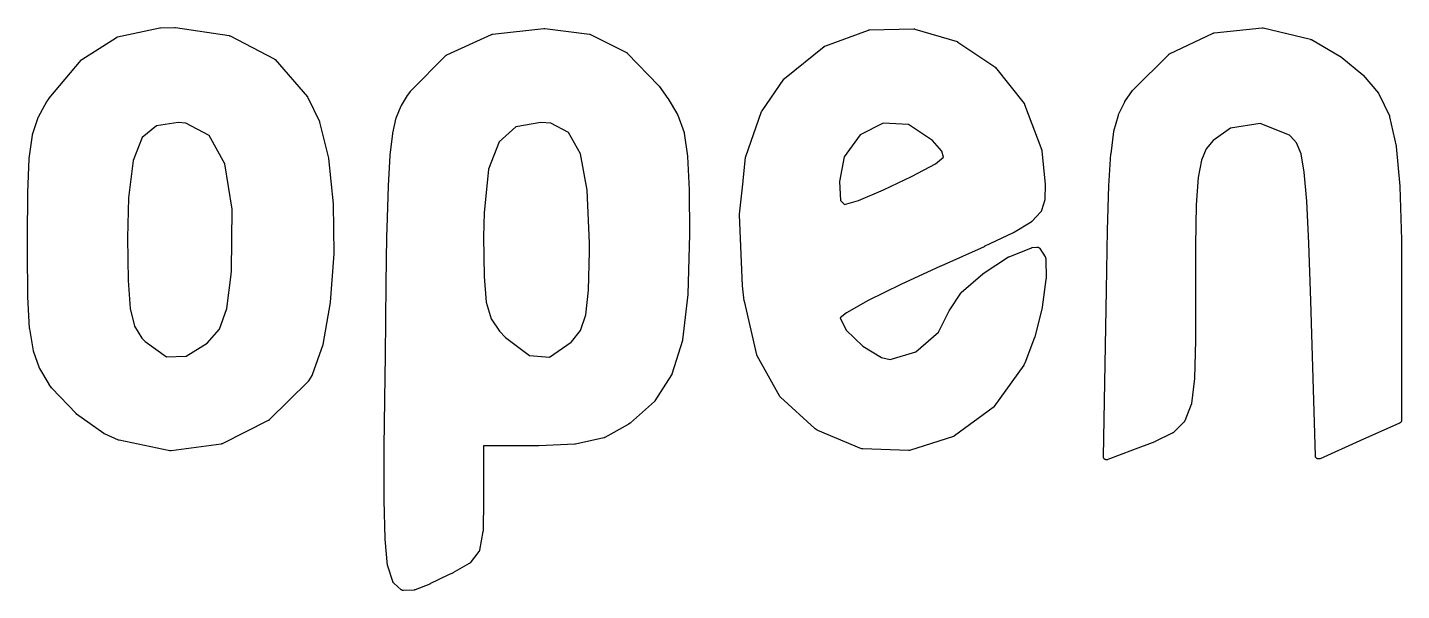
# Model space of a CAD drawing. Extents: x 0.47 to 2.43, y -7.79 to -4.92.
# Drawn here: x 2.1547 to 2.2385, y -5.6526 to -5.6183 of the extents above; entities that cross this region are included whole.
import ezdxf

# ---------------------------------------------------------------- set-up
doc = ezdxf.new("R2010")
doc.units = 0
doc.header["$MEASUREMENT"] = 0
doc.layers.add('BLACK', color=7, linetype='CONTINUOUS')

msp = doc.modelspace()

# ---------------------------------------------------------------- linework, layer by layer
at = {"layer": 'BLACK', "linetype": 'CONTINUOUS'}
for p, q in [((2.1602, -5.61886), (2.16278, -5.61832)), ((2.16278, -5.61832), (2.16278, -5.61832)), ((2.16278, -5.61832), (2.1628, -5.61832)), ((2.1628, -5.61832), (2.16281, -5.61832)), ((2.16281, -5.61832), (2.16369, -5.61829)), ((2.16369, -5.61829), (2.16369, -5.61829)), ((2.16369, -5.61829), (2.16371, -5.6183)), ((2.16371, -5.6183), (2.16372, -5.6183)), ((2.16372, -5.6183), (2.167, -5.61878)), ((2.18306, -5.6187), (2.1862, -5.61835)), ((2.1862, -5.61835), (2.1862, -5.61835)), ((2.1862, -5.61835), (2.18621, -5.61835)), ((2.18621, -5.61835), (2.18621, -5.61835)), ((2.18621, -5.61835), (2.18623, -5.61835)), ((2.18623, -5.61835), (2.18624, -5.61835)), ((2.18624, -5.61835), (2.18625, -5.61835)), ((2.18625, -5.61835), (2.18625, -5.61835)), ((2.18625, -5.61835), (2.18899, -5.6187)), ((2.20334, -5.61942), (2.206, -5.61845)), ((2.206, -5.61845), (2.206, -5.61845)), ((2.206, -5.61845), (2.20601, -5.61845)), ((2.20601, -5.61845), (2.20602, -5.61844)), ((2.20602, -5.61844), (2.20603, -5.61844)), ((2.20603, -5.61844), (2.20604, -5.61844)), ((2.20604, -5.61844), (2.20605, -5.61844)), ((2.20605, -5.61844), (2.20606, -5.61844)), ((2.20606, -5.61844), (2.20877, -5.61838)), ((2.20877, -5.61838), (2.20877, -5.61838)), ((2.20877, -5.61838), (2.20878, -5.61838)), ((2.20878, -5.61838), (2.20879, -5.61838)), ((2.20879, -5.61838), (2.2088, -5.61838)), ((2.2088, -5.61838), (2.20881, -5.61838)), ((2.20881, -5.61838), (2.20882, -5.61838)), ((2.20882, -5.61838), (2.20883, -5.61839)), ((2.20883, -5.61839), (2.21141, -5.61915)), ((2.2271, -5.61862), (2.23001, -5.61832)), ((2.23001, -5.61832), (2.23001, -5.61832)), ((2.23001, -5.61832), (2.23002, -5.61832)), ((2.23002, -5.61832), (2.23004, -5.61831)), ((2.23004, -5.61831), (2.23004, -5.61832)), ((2.23004, -5.61832), (2.23005, -5.61832)), ((2.23005, -5.61832), (2.23006, -5.61832)), ((2.23006, -5.61832), (2.23007, -5.61832)), ((2.23007, -5.61832), (2.23296, -5.61901)), ((2.15802, -5.62024), (2.16013, -5.61889)), ((2.16013, -5.61889), (2.16014, -5.61889)), ((2.16014, -5.61889), (2.16015, -5.61888)), ((2.16015, -5.61888), (2.16016, -5.61887)), ((2.16016, -5.61887), (2.16017, -5.61887)), ((2.16017, -5.61887), (2.16019, -5.61886)), ((2.16017, -5.61887), (2.16017, -5.61887)), ((2.16019, -5.61886), (2.1602, -5.61886)), ((2.167, -5.61878), (2.167, -5.61878)), ((2.167, -5.61878), (2.16702, -5.61878)), ((2.16702, -5.61878), (2.16703, -5.61879)), ((2.16703, -5.61879), (2.16704, -5.61879)), ((2.16704, -5.61879), (2.16704, -5.61879)), ((2.16704, -5.61879), (2.16705, -5.6188)), ((2.16705, -5.6188), (2.16706, -5.6188)), ((2.16706, -5.6188), (2.16974, -5.62021)), ((2.18029, -5.61995), (2.183, -5.61871)), ((2.183, -5.61871), (2.18301, -5.61871)), ((2.18301, -5.61871), (2.18302, -5.61871)), ((2.18302, -5.61871), (2.18303, -5.61871)), ((2.18303, -5.61871), (2.18303, -5.6187)), ((2.18303, -5.6187), (2.18304, -5.6187)), ((2.18304, -5.6187), (2.18305, -5.6187)), ((2.18305, -5.6187), (2.18306, -5.6187)), ((2.18899, -5.6187), (2.18899, -5.6187)), ((2.18899, -5.6187), (2.18901, -5.6187)), ((2.18901, -5.6187), (2.18902, -5.6187)), ((2.18902, -5.6187), (2.18902, -5.61871)), ((2.18902, -5.61871), (2.18903, -5.61871)), ((2.18903, -5.61871), (2.18904, -5.61871)), ((2.18904, -5.61871), (2.18905, -5.61872)), ((2.18905, -5.61872), (2.19124, -5.61981)), ((2.21141, -5.61915), (2.21141, -5.61915)), ((2.21141, -5.61915), (2.21142, -5.61916)), ((2.21142, -5.61916), (2.21143, -5.61916)), ((2.21143, -5.61916), (2.21144, -5.61916)), ((2.21144, -5.61916), (2.21144, -5.61917)), ((2.21144, -5.61917), (2.21145, -5.61917)), ((2.21145, -5.61917), (2.21146, -5.61918)), ((2.21146, -5.61918), (2.21371, -5.62069)), ((2.22437, -5.61989), (2.22704, -5.61863)), ((2.22704, -5.61863), (2.22704, -5.61863)), ((2.22704, -5.61863), (2.22706, -5.61863)), ((2.22706, -5.61863), (2.22707, -5.61862)), ((2.22707, -5.61862), (2.22707, -5.61862)), ((2.22707, -5.61862), (2.22708, -5.61862)), ((2.22708, -5.61862), (2.22709, -5.61862)), ((2.22709, -5.61862), (2.2271, -5.61862)), ((2.23296, -5.61901), (2.23297, -5.61901)), ((2.23297, -5.61901), (2.23297, -5.61902)), ((2.23297, -5.61902), (2.23298, -5.61902)), ((2.23298, -5.61902), (2.23299, -5.61902)), ((2.23299, -5.61902), (2.233, -5.61903)), ((2.233, -5.61903), (2.23301, -5.61903)), ((2.23301, -5.61903), (2.23302, -5.61903)), ((2.23302, -5.61903), (2.23485, -5.62009)), ((2.17808, -5.62216), (2.18023, -5.61999)), ((2.18023, -5.61999), (2.18024, -5.61998)), ((2.18023, -5.61999), (2.18023, -5.61999)), ((2.18024, -5.61998), (2.18026, -5.61997)), ((2.18026, -5.61996), (2.18028, -5.61995)), ((2.18026, -5.61997), (2.18026, -5.61996)), ((2.18026, -5.61996), (2.18026, -5.61996)), ((2.18028, -5.61995), (2.18029, -5.61995)), ((2.19124, -5.61981), (2.19124, -5.61981)), ((2.19124, -5.61981), (2.19125, -5.61982)), ((2.19125, -5.61982), (2.19126, -5.61982)), ((2.19126, -5.61982), (2.19127, -5.61983)), ((2.19127, -5.61983), (2.19127, -5.61983)), ((2.19127, -5.61983), (2.19128, -5.61984)), ((2.19128, -5.61984), (2.19129, -5.61985)), ((2.19129, -5.61985), (2.19322, -5.62185)), ((2.20088, -5.62139), (2.20329, -5.61945)), ((2.20329, -5.61945), (2.2033, -5.61944)), ((2.20329, -5.61945), (2.20329, -5.61945)), ((2.2033, -5.61944), (2.20331, -5.61943)), ((2.20331, -5.61943), (2.20332, -5.61943)), ((2.20332, -5.61943), (2.20333, -5.61942)), ((2.20332, -5.61943), (2.20332, -5.61943)), ((2.20333, -5.61942), (2.20334, -5.61942)), ((2.22213, -5.6221), (2.22432, -5.61993)), ((2.22432, -5.61993), (2.22432, -5.61992)), ((2.22432, -5.61992), (2.22433, -5.61992)), ((2.22433, -5.61992), (2.22434, -5.61991)), ((2.22434, -5.61991), (2.22434, -5.6199)), ((2.22434, -5.6199), (2.22435, -5.6199)), ((2.22435, -5.6199), (2.22436, -5.61989)), ((2.22436, -5.61989), (2.22437, -5.61989)), ((2.23485, -5.62009), (2.23485, -5.6201)), ((2.23485, -5.6201), (2.23486, -5.6201)), ((2.23486, -5.6201), (2.23488, -5.62011)), ((2.23488, -5.62011), (2.23615, -5.62117)), ((2.15603, -5.6226), (2.15797, -5.62028)), ((2.15797, -5.62028), (2.15798, -5.62027)), ((2.15797, -5.62028), (2.15797, -5.62028)), ((2.15798, -5.62027), (2.15799, -5.62026)), ((2.15799, -5.62026), (2.158, -5.62025)), ((2.15799, -5.62026), (2.15799, -5.62026)), ((2.158, -5.62025), (2.15801, -5.62024)), ((2.15801, -5.62024), (2.15802, -5.62024)), ((2.16974, -5.62021), (2.16975, -5.62021)), ((2.16975, -5.62021), (2.16976, -5.62022)), ((2.16976, -5.62022), (2.16977, -5.62023)), ((2.16977, -5.62023), (2.16977, -5.62023)), ((2.16977, -5.62023), (2.16978, -5.62023)), ((2.16978, -5.62023), (2.16979, -5.62024)), ((2.16979, -5.62024), (2.1698, -5.62025)), ((2.1698, -5.62025), (2.17178, -5.62252)), ((2.21371, -5.62069), (2.21372, -5.62069)), ((2.21372, -5.62069), (2.21372, -5.6207)), ((2.21372, -5.6207), (2.21373, -5.62071)), ((2.21373, -5.62071), (2.21374, -5.62071)), ((2.21374, -5.62071), (2.21374, -5.62072)), ((2.21374, -5.62072), (2.21375, -5.62073)), ((2.21375, -5.62073), (2.21376, -5.62073)), ((2.21376, -5.62073), (2.2155, -5.62292)), ((2.19951, -5.62336), (2.20084, -5.62144)), ((2.20084, -5.62144), (2.20084, -5.62143)), ((2.20084, -5.62143), (2.20085, -5.62143)), ((2.20085, -5.62142), (2.20086, -5.62141)), ((2.20085, -5.62143), (2.20085, -5.62142)), ((2.20086, -5.62141), (2.20087, -5.6214)), ((2.20087, -5.6214), (2.20088, -5.62139)), ((2.20087, -5.6214), (2.20087, -5.6214)), ((2.23615, -5.62117), (2.23615, -5.62117)), ((2.23615, -5.62117), (2.23617, -5.62118)), ((2.23617, -5.62118), (2.23618, -5.62119)), ((2.23618, -5.62119), (2.23711, -5.62229)), ((2.1559, -5.62279), (2.15602, -5.62262)), ((2.15602, -5.62261), (2.15603, -5.6226)), ((2.15602, -5.62262), (2.15602, -5.62261)), ((2.15602, -5.62262), (2.15602, -5.62262)), ((2.17178, -5.62252), (2.17178, -5.62252)), ((2.17178, -5.62252), (2.17178, -5.62253)), ((2.17178, -5.62253), (2.17179, -5.62253)), ((2.17179, -5.62253), (2.17179, -5.62254)), ((2.17179, -5.62254), (2.1718, -5.62255)), ((2.1718, -5.62255), (2.1718, -5.62256)), ((2.1718, -5.62256), (2.17181, -5.62256)), ((2.17181, -5.62256), (2.17251, -5.62402)), ((2.17752, -5.62304), (2.17789, -5.62243)), ((2.17789, -5.62243), (2.1779, -5.62242)), ((2.1779, -5.62242), (2.17806, -5.62219)), ((2.1779, -5.62242), (2.1779, -5.62242)), ((2.1779, -5.62242), (2.1779, -5.62242)), ((2.17806, -5.62218), (2.17807, -5.62217)), ((2.17806, -5.62219), (2.17806, -5.62218)), ((2.17807, -5.62217), (2.17808, -5.62216)), ((2.19322, -5.62185), (2.19322, -5.62185)), ((2.19322, -5.62185), (2.19323, -5.62186)), ((2.19323, -5.62186), (2.19324, -5.62187)), ((2.19324, -5.62187), (2.19377, -5.62262)), ((2.19377, -5.62262), (2.19377, -5.62262)), ((2.19377, -5.62262), (2.19377, -5.62262)), ((2.19377, -5.62262), (2.19378, -5.62263)), ((2.19378, -5.62263), (2.19435, -5.6236)), ((2.22165, -5.6228), (2.22211, -5.62213)), ((2.22211, -5.62212), (2.22212, -5.62211)), ((2.22211, -5.62213), (2.22211, -5.62212)), ((2.22212, -5.62211), (2.22213, -5.6221)), ((2.23711, -5.62229), (2.23711, -5.6223)), ((2.23711, -5.6223), (2.23711, -5.6223)), ((2.23711, -5.6223), (2.23712, -5.6223)), ((2.23712, -5.6223), (2.23712, -5.62232)), ((2.23712, -5.62232), (2.23713, -5.62233)), ((2.23713, -5.62233), (2.23713, -5.62233)), ((2.23713, -5.62233), (2.23714, -5.62234)), ((2.23714, -5.62234), (2.23778, -5.62368)), ((2.15537, -5.62373), (2.15589, -5.62281)), ((2.15589, -5.62281), (2.15589, -5.6228)), ((2.15589, -5.6228), (2.1559, -5.6228)), ((2.1559, -5.6228), (2.1559, -5.62279)), ((2.17721, -5.62376), (2.1775, -5.62306)), ((2.1775, -5.62306), (2.17751, -5.62305)), ((2.1775, -5.62306), (2.1775, -5.62306)), ((2.17751, -5.62305), (2.17752, -5.62304)), ((2.19852, -5.62616), (2.19948, -5.62341)), ((2.19948, -5.62341), (2.19949, -5.6234)), ((2.19948, -5.62341), (2.19948, -5.62341)), ((2.19949, -5.62338), (2.1995, -5.62337)), ((2.19949, -5.62339), (2.19949, -5.62338)), ((2.19949, -5.6234), (2.19949, -5.62339)), ((2.1995, -5.62337), (2.19951, -5.62336)), ((2.1995, -5.62337), (2.1995, -5.62337)), ((2.2155, -5.62292), (2.2155, -5.62292)), ((2.2155, -5.62292), (2.21551, -5.62293)), ((2.21551, -5.62293), (2.21551, -5.62294)), ((2.21551, -5.62294), (2.21552, -5.62295)), ((2.21552, -5.62295), (2.21552, -5.62296)), ((2.21552, -5.62296), (2.21552, -5.62297)), ((2.21552, -5.62297), (2.21553, -5.62298)), ((2.21553, -5.62298), (2.21657, -5.62576)), ((2.22126, -5.6236), (2.22164, -5.62283)), ((2.22164, -5.62283), (2.22165, -5.62281)), ((2.22164, -5.62283), (2.22164, -5.62283)), ((2.22165, -5.62281), (2.22165, -5.6228)), ((2.15501, -5.62482), (2.15535, -5.62377)), ((2.15535, -5.62377), (2.15536, -5.62375)), ((2.15535, -5.62377), (2.15535, -5.62377)), ((2.15535, -5.62377), (2.15535, -5.62377)), ((2.15535, -5.62377), (2.15535, -5.62377)), ((2.15535, -5.62377), (2.15535, -5.62377)), ((2.15536, -5.62375), (2.15537, -5.62373)), ((2.16258, -5.62429), (2.1617, -5.62499)), ((2.1639, -5.62408), (2.16258, -5.62429)), ((2.16437, -5.62412), (2.1639, -5.62408)), ((2.16578, -5.62488), (2.16437, -5.62412)), ((2.17251, -5.62402), (2.17251, -5.62402)), ((2.17251, -5.62402), (2.17252, -5.62404)), ((2.17252, -5.62404), (2.17252, -5.62406)), ((2.17252, -5.62406), (2.17252, -5.62406)), ((2.17252, -5.62406), (2.17252, -5.62406)), ((2.17252, -5.62406), (2.17252, -5.62406)), ((2.17252, -5.62406), (2.17307, -5.62625)), ((2.17699, -5.62473), (2.1772, -5.62379)), ((2.1772, -5.62379), (2.17721, -5.62378)), ((2.1772, -5.62379), (2.1772, -5.62379)), ((2.17721, -5.62378), (2.17721, -5.62376)), ((2.18601, -5.62408), (2.18449, -5.62435)), ((2.18662, -5.62413), (2.18601, -5.62408)), ((2.1877, -5.6247), (2.18662, -5.62413)), ((2.19435, -5.6236), (2.19436, -5.6236)), ((2.19436, -5.6236), (2.19436, -5.62362)), ((2.19436, -5.62362), (2.19437, -5.62364)), ((2.19437, -5.62364), (2.19475, -5.62469)), ((2.20689, -5.62413), (2.20549, -5.62483)), ((2.20844, -5.6242), (2.20689, -5.62413)), ((2.20991, -5.62517), (2.20844, -5.6242)), ((2.22098, -5.6246), (2.22125, -5.62363)), ((2.22125, -5.62363), (2.22126, -5.62361)), ((2.22125, -5.62363), (2.22125, -5.62363)), ((2.22126, -5.62361), (2.22126, -5.6236)), ((2.22989, -5.62414), (2.22809, -5.62442)), ((2.23169, -5.62486), (2.22989, -5.62414)), ((2.23778, -5.62368), (2.23778, -5.62369)), ((2.23778, -5.62369), (2.23778, -5.62369)), ((2.23778, -5.62369), (2.23778, -5.62369)), ((2.23778, -5.62369), (2.23779, -5.62371)), ((2.23779, -5.62371), (2.23779, -5.62372)), ((2.23779, -5.62372), (2.23779, -5.62373)), ((2.23779, -5.62373), (2.23779, -5.62373)), ((2.23779, -5.62373), (2.2382, -5.62552)), ((2.15481, -5.62628), (2.155, -5.62485)), ((2.155, -5.62485), (2.15501, -5.62483)), ((2.155, -5.62485), (2.155, -5.62485)), ((2.15501, -5.62483), (2.15501, -5.62482)), ((2.1617, -5.62499), (2.16114, -5.62639)), ((2.16673, -5.62661), (2.16578, -5.62488)), ((2.17683, -5.62608), (2.17699, -5.62475)), ((2.17699, -5.62474), (2.17699, -5.62473)), ((2.17699, -5.62475), (2.17699, -5.62474)), ((2.17699, -5.62475), (2.17699, -5.62475)), ((2.18449, -5.62435), (2.18347, -5.62525)), ((2.18843, -5.626), (2.1877, -5.6247)), ((2.19475, -5.62469), (2.19475, -5.62469)), ((2.19475, -5.62469), (2.19475, -5.62469)), ((2.19475, -5.62469), (2.19475, -5.62469)), ((2.19475, -5.62469), (2.19475, -5.62469)), ((2.19475, -5.62469), (2.19475, -5.62471)), ((2.19475, -5.62471), (2.19476, -5.62473)), ((2.19476, -5.62473), (2.19497, -5.62614)), ((2.20549, -5.62483), (2.20452, -5.62618)), ((2.2208, -5.62599), (2.22098, -5.62463)), ((2.22098, -5.62461), (2.22098, -5.6246)), ((2.22098, -5.62462), (2.22098, -5.62461)), ((2.22098, -5.62463), (2.22098, -5.62462)), ((2.22809, -5.62442), (2.22703, -5.62517)), ((2.23177, -5.62493), (2.23169, -5.62486)), ((2.23212, -5.62533), (2.23177, -5.62493)), ((2.18347, -5.62525), (2.18283, -5.62693)), ((2.21047, -5.62582), (2.20991, -5.62517)), ((2.21057, -5.62619), (2.21047, -5.62582)), ((2.21657, -5.62576), (2.21657, -5.62576)), ((2.21657, -5.62576), (2.21657, -5.62577)), ((2.21657, -5.62577), (2.21657, -5.62577)), ((2.21657, -5.62577), (2.21658, -5.62579)), ((2.21658, -5.62579), (2.21658, -5.6258)), ((2.21658, -5.6258), (2.21658, -5.62581)), ((2.21658, -5.62581), (2.21658, -5.62581)), ((2.21658, -5.62581), (2.21679, -5.62786)), ((2.2208, -5.626), (2.2208, -5.62599)), ((2.2208, -5.62599), (2.2208, -5.62599)), ((2.2266, -5.62568), (2.22631, -5.62637)), ((2.22703, -5.62517), (2.2266, -5.62568)), ((2.23239, -5.62599), (2.23212, -5.62533)), ((2.23259, -5.62711), (2.23239, -5.62599)), ((2.2382, -5.62552), (2.2382, -5.62552)), ((2.2382, -5.62552), (2.2382, -5.62553)), ((2.2382, -5.62553), (2.2382, -5.62554)), ((2.2382, -5.62554), (2.23842, -5.62797)), ((2.15472, -5.62835), (2.15481, -5.6263)), ((2.15481, -5.62629), (2.15481, -5.62628)), ((2.15481, -5.6263), (2.15481, -5.62629)), ((2.15481, -5.62629), (2.15481, -5.62629)), ((2.16114, -5.62639), (2.16086, -5.62868)), ((2.16719, -5.62937), (2.16673, -5.62661)), ((2.17307, -5.62625), (2.17307, -5.62625)), ((2.17307, -5.62625), (2.17307, -5.62626)), ((2.17307, -5.62626), (2.17307, -5.62627)), ((2.17307, -5.62627), (2.17335, -5.62904)), ((2.17672, -5.62795), (2.17683, -5.62609)), ((2.17683, -5.62609), (2.17683, -5.62608)), ((2.17683, -5.62608), (2.17683, -5.62608)), ((2.17683, -5.62609), (2.17683, -5.62609)), ((2.18885, -5.62821), (2.18843, -5.626)), ((2.19497, -5.62614), (2.19497, -5.62614)), ((2.19497, -5.62614), (2.19497, -5.62615)), ((2.19497, -5.62615), (2.19497, -5.62616)), ((2.19497, -5.62616), (2.19507, -5.62819)), ((2.19836, -5.62764), (2.19851, -5.6262)), ((2.19851, -5.62619), (2.19852, -5.62618)), ((2.19851, -5.6262), (2.19851, -5.62619)), ((2.19851, -5.6262), (2.19851, -5.6262)), ((2.19851, -5.6262), (2.19851, -5.6262)), ((2.19852, -5.62618), (2.19852, -5.62616)), ((2.19852, -5.62616), (2.19852, -5.62616)), ((2.19852, -5.62616), (2.19852, -5.62616)), ((2.20452, -5.62618), (2.20423, -5.62768)), ((2.20867, -5.62736), (2.21009, -5.62661)), ((2.21009, -5.62661), (2.21057, -5.62619)), ((2.22067, -5.62794), (2.22079, -5.626)), ((2.22079, -5.626), (2.2208, -5.626)), ((2.22631, -5.62637), (2.22611, -5.62744)), ((2.18283, -5.62693), (2.18255, -5.62958)), ((2.19814, -5.62967), (2.19836, -5.62765)), ((2.19836, -5.62765), (2.19836, -5.62764)), ((2.19836, -5.62764), (2.19836, -5.62764)), ((2.20692, -5.62819), (2.20862, -5.62738)), ((2.20862, -5.62738), (2.20867, -5.62736)), ((2.22611, -5.62744), (2.226, -5.62911)), ((2.23274, -5.62887), (2.23259, -5.62711)), ((2.1547, -5.63111), (2.15472, -5.62836)), ((2.15472, -5.62836), (2.15472, -5.62835)), ((2.15472, -5.62836), (2.15472, -5.62836)), ((2.15472, -5.62836), (2.15472, -5.62836)), ((2.17664, -5.63052), (2.17672, -5.62796)), ((2.17672, -5.62796), (2.17672, -5.62795)), ((2.17672, -5.62796), (2.17672, -5.62796)), ((2.17672, -5.62796), (2.17672, -5.62796)), ((2.18898, -5.63144), (2.18885, -5.62821)), ((2.19507, -5.62819), (2.19507, -5.62819)), ((2.19507, -5.62819), (2.19507, -5.62819)), ((2.19507, -5.62819), (2.19507, -5.62819)), ((2.19507, -5.62819), (2.19509, -5.63088)), ((2.20423, -5.62768), (2.2043, -5.62884)), ((2.2054, -5.62883), (2.20692, -5.62819)), ((2.21679, -5.62789), (2.21677, -5.62874)), ((2.21679, -5.62786), (2.21679, -5.62786)), ((2.21679, -5.62786), (2.21679, -5.62787)), ((2.21679, -5.62787), (2.21679, -5.62789)), ((2.22059, -5.63064), (2.22067, -5.62794)), ((2.22067, -5.62794), (2.22067, -5.62794)), ((2.22067, -5.62794), (2.22067, -5.62794)), ((2.22067, -5.62794), (2.22067, -5.62794)), ((2.23842, -5.62797), (2.23842, -5.62797)), ((2.23842, -5.62797), (2.23842, -5.62798)), ((2.23842, -5.62798), (2.23842, -5.62798)), ((2.23842, -5.62798), (2.23851, -5.63124)), ((2.16086, -5.62868), (2.1608, -5.63111)), ((2.17335, -5.62904), (2.17335, -5.62904)), ((2.17335, -5.62904), (2.17335, -5.62905)), ((2.17335, -5.62905), (2.17335, -5.62906)), ((2.17335, -5.62906), (2.17338, -5.63207)), ((2.2043, -5.62884), (2.20455, -5.62908)), ((2.20455, -5.62908), (2.2054, -5.62883)), ((2.21676, -5.62879), (2.21656, -5.62945)), ((2.21677, -5.62876), (2.21676, -5.62877)), ((2.21676, -5.62877), (2.21676, -5.62878)), ((2.21676, -5.62878), (2.21676, -5.62879)), ((2.21676, -5.62879), (2.21676, -5.62879)), ((2.21677, -5.62874), (2.21677, -5.62874)), ((2.21677, -5.62874), (2.21677, -5.62875)), ((2.21677, -5.62875), (2.21677, -5.62876)), ((2.226, -5.62911), (2.22595, -5.63157)), ((2.23286, -5.63143), (2.23274, -5.62887)), ((2.16715, -5.63312), (2.16719, -5.62937)), ((2.18255, -5.62958), (2.18252, -5.63105)), ((2.19814, -5.62968), (2.19814, -5.62967)), ((2.19814, -5.62969), (2.19814, -5.62968)), ((2.19814, -5.6297), (2.19814, -5.62969)), ((2.19832, -5.63403), (2.19814, -5.6297)), ((2.21592, -5.63015), (2.21485, -5.6308)), ((2.21593, -5.63014), (2.21592, -5.63015)), ((2.21594, -5.63013), (2.21593, -5.63014)), ((2.21593, -5.63014), (2.21593, -5.63014)), ((2.21595, -5.63012), (2.21594, -5.63013)), ((2.21596, -5.63012), (2.21595, -5.63012)), ((2.21651, -5.62953), (2.21596, -5.63011)), ((2.21596, -5.63011), (2.21596, -5.63011)), ((2.21596, -5.63011), (2.21596, -5.63012)), ((2.21652, -5.62952), (2.21651, -5.62953)), ((2.21653, -5.62951), (2.21652, -5.62952)), ((2.21652, -5.62952), (2.21652, -5.62952)), ((2.21654, -5.6295), (2.21653, -5.62951)), ((2.21655, -5.62947), (2.21654, -5.62949)), ((2.21654, -5.62949), (2.21654, -5.62949)), ((2.21654, -5.62949), (2.21654, -5.6295)), ((2.21656, -5.62946), (2.21655, -5.62947)), ((2.21656, -5.62945), (2.21656, -5.62945)), ((2.21656, -5.62945), (2.21656, -5.62946)), ((2.21656, -5.62946), (2.21656, -5.62946)), ((2.17663, -5.63104), (2.17664, -5.63052)), ((2.17664, -5.63052), (2.17664, -5.63052)), ((2.17664, -5.63052), (2.17664, -5.63052)), ((2.19509, -5.63088), (2.19499, -5.63456)), ((2.19509, -5.63088), (2.19509, -5.63088)), ((2.19509, -5.63088), (2.19509, -5.63088)), ((2.19509, -5.63088), (2.19509, -5.63088)), ((2.21483, -5.63081), (2.21306, -5.63165)), ((2.21484, -5.6308), (2.21483, -5.63081)), ((2.21485, -5.6308), (2.21484, -5.6308)), ((2.21485, -5.6308), (2.21485, -5.6308)), ((2.22052, -5.6343), (2.22059, -5.63065)), ((2.22059, -5.63065), (2.22059, -5.63064)), ((2.22059, -5.63064), (2.22059, -5.63064)), ((2.1547, -5.63111), (2.1547, -5.63111)), ((2.1547, -5.6313), (2.1547, -5.63111)), ((2.1547, -5.63131), (2.1547, -5.6313)), ((2.1547, -5.63193), (2.1547, -5.63131)), ((2.1608, -5.63111), (2.16084, -5.63371)), ((2.17658, -5.63391), (2.17663, -5.63104)), ((2.17663, -5.63104), (2.17663, -5.63104)), ((2.17663, -5.63104), (2.17663, -5.63104)), ((2.18252, -5.63105), (2.18255, -5.63347)), ((2.18898, -5.63195), (2.18898, -5.63144)), ((2.21306, -5.63166), (2.21042, -5.63283)), ((2.21306, -5.63165), (2.21306, -5.63166)), ((2.21306, -5.63166), (2.21306, -5.63166)), ((2.21306, -5.63166), (2.21306, -5.63166)), ((2.21458, -5.63227), (2.21594, -5.63173)), ((2.21594, -5.63173), (2.21594, -5.63172)), ((2.21594, -5.63172), (2.21595, -5.63172)), ((2.21595, -5.63172), (2.21596, -5.63172)), ((2.21596, -5.63172), (2.21597, -5.63172)), ((2.21597, -5.63172), (2.21598, -5.63171)), ((2.21598, -5.63171), (2.21599, -5.63171)), ((2.21599, -5.63171), (2.21628, -5.63168)), ((2.21599, -5.63171), (2.21599, -5.63171)), ((2.21628, -5.63168), (2.21628, -5.63168)), ((2.21628, -5.63168), (2.21629, -5.63168)), ((2.21629, -5.63168), (2.2163, -5.63168)), ((2.2163, -5.63168), (2.21631, -5.63168)), ((2.21631, -5.63168), (2.21632, -5.63168)), ((2.21632, -5.63168), (2.21633, -5.63168)), ((2.21633, -5.63168), (2.21634, -5.63169)), ((2.21634, -5.63169), (2.21635, -5.63169)), ((2.21635, -5.63169), (2.21636, -5.63169)), ((2.21636, -5.63169), (2.21637, -5.63169)), ((2.21637, -5.63169), (2.21638, -5.6317)), ((2.21638, -5.6317), (2.21638, -5.6317)), ((2.21638, -5.6317), (2.21639, -5.63171)), ((2.21639, -5.63171), (2.2164, -5.63171)), ((2.2164, -5.63171), (2.21641, -5.63172)), ((2.21641, -5.63172), (2.21642, -5.63172)), ((2.21642, -5.63172), (2.21642, -5.63173)), ((2.21642, -5.63173), (2.21643, -5.63173)), ((2.21643, -5.63173), (2.21644, -5.63174)), ((2.21644, -5.63174), (2.21645, -5.63175)), ((2.21645, -5.63175), (2.21645, -5.63175)), ((2.21645, -5.63175), (2.21646, -5.63176)), ((2.21646, -5.63176), (2.21646, -5.63177)), ((2.21646, -5.63177), (2.21678, -5.63226)), ((2.22595, -5.63157), (2.22595, -5.63414)), ((2.23298, -5.63495), (2.23286, -5.63143)), ((2.23851, -5.63124), (2.23851, -5.63125)), ((2.23851, -5.63125), (2.23851, -5.63125)), ((2.23851, -5.63125), (2.23851, -5.63125)), ((2.23851, -5.63125), (2.23852, -5.63359)), ((2.15473, -5.63469), (2.1547, -5.63193)), ((2.1547, -5.63193), (2.1547, -5.63193)), ((2.17338, -5.63209), (2.17317, -5.63504)), ((2.17338, -5.63207), (2.17338, -5.63208)), ((2.17338, -5.63208), (2.17338, -5.63208)), ((2.17338, -5.63208), (2.17338, -5.63209)), ((2.18893, -5.6343), (2.18898, -5.63195)), ((2.213, -5.63328), (2.21454, -5.63228)), ((2.21454, -5.63228), (2.21454, -5.63228)), ((2.21454, -5.63228), (2.21454, -5.63228)), ((2.21454, -5.63228), (2.21455, -5.63228)), ((2.21455, -5.63228), (2.21456, -5.63228)), ((2.21456, -5.63228), (2.21458, -5.63227)), ((2.21678, -5.63226), (2.21679, -5.63226)), ((2.21679, -5.63226), (2.21679, -5.63228)), ((2.21679, -5.63228), (2.2168, -5.63229)), ((2.2168, -5.63229), (2.2168, -5.63229)), ((2.2168, -5.63229), (2.2168, -5.6323)), ((2.2168, -5.6323), (2.21681, -5.63231)), ((2.21681, -5.63231), (2.21681, -5.63233)), ((2.21681, -5.63233), (2.21681, -5.63233)), ((2.21681, -5.63233), (2.21681, -5.63233)), ((2.21681, -5.63233), (2.21681, -5.63235)), ((2.21681, -5.63235), (2.21682, -5.63237)), ((2.21682, -5.63237), (2.21684, -5.63362)), ((2.16687, -5.63541), (2.16713, -5.63335)), ((2.16713, -5.63335), (2.16715, -5.63312)), ((2.18255, -5.63347), (2.18268, -5.63504)), ((2.2104, -5.63284), (2.20797, -5.63395)), ((2.21041, -5.63283), (2.2104, -5.63284)), ((2.21042, -5.63283), (2.21041, -5.63283)), ((2.21041, -5.63283), (2.21041, -5.63283)), ((2.21166, -5.63445), (2.21298, -5.6333)), ((2.21298, -5.6333), (2.21299, -5.63329)), ((2.21298, -5.6333), (2.21298, -5.6333)), ((2.21299, -5.63329), (2.213, -5.63328)), ((2.16084, -5.63371), (2.16097, -5.63542)), ((2.17653, -5.6383), (2.17658, -5.63392)), ((2.17658, -5.63392), (2.17658, -5.63391)), ((2.17658, -5.63391), (2.17658, -5.63391)), ((2.18876, -5.63581), (2.18893, -5.6343)), ((2.19832, -5.63404), (2.19832, -5.63403)), ((2.19832, -5.63403), (2.19832, -5.63403)), ((2.19842, -5.63496), (2.19832, -5.63404)), ((2.19832, -5.63404), (2.19832, -5.63404)), ((2.20797, -5.63395), (2.20599, -5.63494)), ((2.21683, -5.63365), (2.2166, -5.63534)), ((2.21684, -5.63362), (2.21683, -5.63363)), ((2.21683, -5.63363), (2.21683, -5.63365)), ((2.21684, -5.63362), (2.21684, -5.63362)), ((2.22034, -5.64445), (2.22052, -5.6343)), ((2.22052, -5.6343), (2.22052, -5.6343)), ((2.22052, -5.6343), (2.22052, -5.6343)), ((2.22595, -5.63414), (2.22595, -5.63414)), ((2.22595, -5.63414), (2.22595, -5.63737)), ((2.23852, -5.63359), (2.23852, -5.64222)), ((2.15473, -5.6347), (2.15473, -5.63469)), ((2.15473, -5.63469), (2.15473, -5.63469)), ((2.15483, -5.63663), (2.15473, -5.6347)), ((2.15473, -5.6347), (2.15473, -5.6347)), ((2.17316, -5.63506), (2.17272, -5.63761)), ((2.17317, -5.63504), (2.17316, -5.63505)), ((2.17316, -5.63505), (2.17316, -5.63506)), ((2.17317, -5.63504), (2.17317, -5.63504)), ((2.18268, -5.63504), (2.18298, -5.63604)), ((2.19499, -5.63457), (2.19466, -5.63733)), ((2.19499, -5.63456), (2.19499, -5.63456)), ((2.19499, -5.63456), (2.19499, -5.63457)), ((2.19499, -5.63457), (2.19499, -5.63457)), ((2.19843, -5.63497), (2.19842, -5.63496)), ((2.19843, -5.63498), (2.19843, -5.63497)), ((2.19919, -5.63825), (2.19843, -5.63498)), ((2.19843, -5.63498), (2.19843, -5.63498)), ((2.20599, -5.63494), (2.20466, -5.63568)), ((2.21096, -5.6355), (2.21163, -5.63449)), ((2.21163, -5.63449), (2.21163, -5.63448)), ((2.21163, -5.63448), (2.21164, -5.63448)), ((2.21163, -5.63449), (2.21163, -5.63449)), ((2.21164, -5.63448), (2.21165, -5.63447)), ((2.21165, -5.63447), (2.21166, -5.63446)), ((2.21166, -5.63446), (2.21166, -5.63445)), ((2.21166, -5.63446), (2.21166, -5.63446)), ((2.23327, -5.6444), (2.23298, -5.63495)), ((2.23298, -5.63495), (2.23298, -5.63495)), ((2.23298, -5.63495), (2.23298, -5.63495)), ((2.16097, -5.63542), (2.16123, -5.63649)), ((2.16642, -5.63667), (2.16687, -5.63541)), ((2.18298, -5.63604), (2.1835, -5.63681)), ((2.18843, -5.63676), (2.18876, -5.63581)), ((2.20466, -5.63568), (2.20428, -5.63599)), ((2.20428, -5.63599), (2.20464, -5.63674)), ((2.21027, -5.63686), (2.21095, -5.63552)), ((2.21095, -5.63551), (2.21096, -5.6355)), ((2.21095, -5.63552), (2.21095, -5.63551)), ((2.21095, -5.63552), (2.21095, -5.63552)), ((2.21659, -5.63536), (2.21615, -5.63716)), ((2.2166, -5.63535), (2.21659, -5.63536)), ((2.2166, -5.63534), (2.2166, -5.63534)), ((2.2166, -5.63534), (2.2166, -5.63535)), ((2.15484, -5.63663), (2.15483, -5.63663)), ((2.15484, -5.63664), (2.15484, -5.63663)), ((2.15484, -5.63665), (2.15484, -5.63664)), ((2.15506, -5.63799), (2.15484, -5.63665)), ((2.16123, -5.63649), (2.16167, -5.63722)), ((2.16566, -5.63753), (2.16642, -5.63667)), ((2.1835, -5.63681), (2.18386, -5.63719)), ((2.18789, -5.63746), (2.18843, -5.63676)), ((2.20464, -5.63674), (2.20565, -5.63771)), ((2.2089, -5.63806), (2.21027, -5.63686)), ((2.16167, -5.63722), (2.16188, -5.63744)), ((2.16188, -5.63744), (2.16318, -5.63837)), ((2.16439, -5.63833), (2.16566, -5.63753)), ((2.17272, -5.63764), (2.17206, -5.63947)), ((2.17272, -5.63761), (2.17272, -5.63761)), ((2.17272, -5.63761), (2.17272, -5.63762)), ((2.17272, -5.63762), (2.17272, -5.63764)), ((2.18386, -5.63719), (2.18532, -5.63829)), ((2.18655, -5.63838), (2.18787, -5.63748)), ((2.18787, -5.63748), (2.18789, -5.63746)), ((2.19465, -5.63737), (2.19401, -5.63943)), ((2.19466, -5.63735), (2.19465, -5.63737)), ((2.19466, -5.63733), (2.19466, -5.63734)), ((2.19466, -5.63734), (2.19466, -5.63735)), ((2.20565, -5.63771), (2.2068, -5.63841)), ((2.21614, -5.63718), (2.21554, -5.63876)), ((2.21615, -5.63717), (2.21614, -5.63718)), ((2.21615, -5.63716), (2.21615, -5.63716)), ((2.21615, -5.63716), (2.21615, -5.63717)), ((2.22595, -5.63738), (2.22589, -5.63966)), ((2.22595, -5.63737), (2.22595, -5.63738)), ((2.22595, -5.63738), (2.22595, -5.63738)), ((2.22595, -5.63738), (2.22595, -5.63738)), ((2.15506, -5.63801), (2.15506, -5.63799)), ((2.15507, -5.63802), (2.15506, -5.63801)), ((2.15507, -5.63803), (2.15507, -5.63802)), ((2.15544, -5.63905), (2.15507, -5.63803)), ((2.16318, -5.63837), (2.16439, -5.63833)), ((2.17651, -5.63958), (2.17653, -5.6383)), ((2.17653, -5.6383), (2.17653, -5.6383)), ((2.18532, -5.63829), (2.18655, -5.63838)), ((2.1992, -5.63826), (2.19919, -5.63825)), ((2.19919, -5.63825), (2.19919, -5.63825)), ((2.1992, -5.63827), (2.1992, -5.63826)), ((2.1992, -5.63828), (2.1992, -5.63827)), ((2.19921, -5.63829), (2.1992, -5.63828)), ((2.19921, -5.6383), (2.19921, -5.63829)), ((2.20059, -5.64078), (2.19921, -5.6383)), ((2.19921, -5.6383), (2.19921, -5.6383)), ((2.2068, -5.63841), (2.20733, -5.63853)), ((2.20733, -5.63853), (2.2089, -5.63806)), ((2.15545, -5.63906), (2.15544, -5.63905)), ((2.15545, -5.63908), (2.15545, -5.63906)), ((2.15546, -5.63908), (2.15545, -5.63908)), ((2.15602, -5.64004), (2.15546, -5.63908)), ((2.21548, -5.63887), (2.21366, -5.64142)), ((2.21549, -5.63886), (2.21548, -5.63887)), ((2.2155, -5.63884), (2.21549, -5.63886)), ((2.21553, -5.63878), (2.2155, -5.63884)), ((2.2155, -5.63884), (2.2155, -5.63884)), ((2.21554, -5.63876), (2.21553, -5.63877)), ((2.21553, -5.63877), (2.21553, -5.63878)), ((2.21554, -5.63876), (2.21554, -5.63876)), ((2.15603, -5.64005), (2.15602, -5.64004)), ((2.15602, -5.64004), (2.15602, -5.64004)), ((2.15617, -5.64025), (2.15603, -5.64005)), ((2.15603, -5.64005), (2.15603, -5.64005)), ((2.17182, -5.63986), (2.16944, -5.64221)), ((2.17183, -5.63984), (2.17182, -5.63986)), ((2.17182, -5.63986), (2.17182, -5.63986)), ((2.17182, -5.63986), (2.17182, -5.63986)), ((2.17184, -5.63983), (2.17183, -5.63984)), ((2.17204, -5.63951), (2.17184, -5.63983)), ((2.17184, -5.63983), (2.17184, -5.63983)), ((2.17184, -5.63983), (2.17184, -5.63983)), ((2.17184, -5.63983), (2.17184, -5.63983)), ((2.17205, -5.63951), (2.17204, -5.63951)), ((2.17206, -5.63948), (2.17205, -5.63949)), ((2.17205, -5.63949), (2.17205, -5.63951)), ((2.17205, -5.63951), (2.17205, -5.63951)), ((2.17206, -5.63947), (2.17206, -5.63947)), ((2.17206, -5.63947), (2.17206, -5.63947)), ((2.17206, -5.63947), (2.17206, -5.63948)), ((2.17646, -5.64383), (2.17651, -5.63958)), ((2.17651, -5.63958), (2.17651, -5.63958)), ((2.19399, -5.63947), (2.19298, -5.64105)), ((2.194, -5.63946), (2.19399, -5.63947)), ((2.19399, -5.63947), (2.19399, -5.63947)), ((2.19401, -5.63944), (2.194, -5.63945)), ((2.194, -5.63945), (2.194, -5.63946)), ((2.19401, -5.63943), (2.19401, -5.63943)), ((2.19401, -5.63943), (2.19401, -5.63943)), ((2.19401, -5.63943), (2.19401, -5.63944)), ((2.22589, -5.63968), (2.2257, -5.64122)), ((2.22589, -5.63966), (2.22589, -5.63967)), ((2.22589, -5.63967), (2.22589, -5.63967)), ((2.22589, -5.63967), (2.22589, -5.63968)), ((2.15618, -5.64026), (2.15617, -5.64025)), ((2.15618, -5.64027), (2.15618, -5.64026)), ((2.15619, -5.64027), (2.15618, -5.64027)), ((2.15766, -5.64183), (2.15619, -5.64027)), ((2.19295, -5.64108), (2.19294, -5.64109)), ((2.19296, -5.64107), (2.19295, -5.64108)), ((2.19295, -5.64108), (2.19295, -5.64108)), ((2.19297, -5.64106), (2.19296, -5.64107)), ((2.19298, -5.64105), (2.19297, -5.64105)), ((2.19297, -5.64105), (2.19297, -5.64106)), ((2.19298, -5.64105), (2.19298, -5.64105)), ((2.2006, -5.64079), (2.20059, -5.64078)), ((2.20061, -5.6408), (2.2006, -5.64079)), ((2.20061, -5.64081), (2.20061, -5.6408)), ((2.20062, -5.64082), (2.20061, -5.64081)), ((2.20061, -5.64081), (2.20061, -5.64081)), ((2.20063, -5.64083), (2.20062, -5.64082)), ((2.20273, -5.64274), (2.20063, -5.64083)), ((2.20063, -5.64083), (2.20063, -5.64083)), ((2.15767, -5.64184), (2.15766, -5.64183)), ((2.15768, -5.64186), (2.15767, -5.64184)), ((2.15769, -5.64186), (2.15768, -5.64186)), ((2.15936, -5.64304), (2.15769, -5.64186)), ((2.19294, -5.64109), (2.19149, -5.64239)), ((2.21361, -5.64146), (2.21125, -5.64319)), ((2.21362, -5.64145), (2.21361, -5.64146)), ((2.21363, -5.64145), (2.21362, -5.64145)), ((2.21364, -5.64143), (2.21363, -5.64144)), ((2.21363, -5.64144), (2.21363, -5.64145)), ((2.21365, -5.64143), (2.21364, -5.64143)), ((2.21366, -5.64142), (2.21365, -5.64142)), ((2.21365, -5.64142), (2.21365, -5.64143)), ((2.22569, -5.64127), (2.2253, -5.64227)), ((2.2257, -5.64125), (2.22569, -5.64126)), ((2.22569, -5.64126), (2.22569, -5.64127)), ((2.22569, -5.64127), (2.22569, -5.64127)), ((2.2257, -5.64122), (2.2257, -5.64123)), ((2.2257, -5.64123), (2.2257, -5.64123)), ((2.2257, -5.64123), (2.2257, -5.64123)), ((2.2257, -5.64123), (2.2257, -5.64125)), ((2.16939, -5.64225), (2.16658, -5.64366)), ((2.1694, -5.64225), (2.16939, -5.64225)), ((2.16941, -5.64224), (2.1694, -5.64225)), ((2.16942, -5.64224), (2.16941, -5.64224)), ((2.16943, -5.64223), (2.16942, -5.64224)), ((2.16944, -5.64222), (2.16943, -5.64222)), ((2.16943, -5.64222), (2.16943, -5.64223)), ((2.16944, -5.64221), (2.16944, -5.64222)), ((2.19135, -5.64249), (2.18991, -5.64328)), ((2.19136, -5.64248), (2.19135, -5.64248)), ((2.19135, -5.64248), (2.19135, -5.64249)), ((2.19137, -5.64248), (2.19136, -5.64248)), ((2.19147, -5.6424), (2.19137, -5.64248)), ((2.19148, -5.6424), (2.19147, -5.6424)), ((2.19149, -5.64239), (2.19148, -5.6424)), ((2.19149, -5.64239), (2.19149, -5.64239)), ((2.20274, -5.64274), (2.20273, -5.64274)), ((2.20275, -5.64275), (2.20274, -5.64274)), ((2.20276, -5.64276), (2.20275, -5.64275)), ((2.20288, -5.64283), (2.20276, -5.64276)), ((2.22525, -5.64234), (2.22458, -5.64299)), ((2.22526, -5.64234), (2.22525, -5.64234)), ((2.22527, -5.64232), (2.22526, -5.64233)), ((2.22526, -5.64233), (2.22526, -5.64234)), ((2.22528, -5.64231), (2.22527, -5.64232)), ((2.22529, -5.64229), (2.22528, -5.6423)), ((2.22528, -5.6423), (2.22528, -5.64231)), ((2.22528, -5.64231), (2.22528, -5.64231)), ((2.2253, -5.64227), (2.22529, -5.64229)), ((2.2253, -5.64227), (2.2253, -5.64227)), ((2.2253, -5.64227), (2.2253, -5.64227)), ((2.2253, -5.64227), (2.2253, -5.64227)), ((2.2384, -5.6424), (2.23597, -5.64349)), ((2.23842, -5.64239), (2.2384, -5.6424)), ((2.23843, -5.64238), (2.23842, -5.64239)), ((2.23844, -5.64238), (2.23843, -5.64238)), ((2.23843, -5.64238), (2.23843, -5.64238)), ((2.23845, -5.64237), (2.23844, -5.64238)), ((2.23846, -5.64236), (2.23845, -5.64237)), ((2.23847, -5.64234), (2.23846, -5.64236)), ((2.23846, -5.64236), (2.23846, -5.64236)), ((2.23846, -5.64236), (2.23846, -5.64236)), ((2.23848, -5.64233), (2.23847, -5.64234)), ((2.23849, -5.64233), (2.23848, -5.64233)), ((2.2385, -5.64231), (2.23849, -5.64233)), ((2.23849, -5.64233), (2.23849, -5.64233)), ((2.23851, -5.64229), (2.2385, -5.64229)), ((2.2385, -5.64229), (2.2385, -5.6423)), ((2.2385, -5.6423), (2.2385, -5.64231)), ((2.23852, -5.64225), (2.23851, -5.64226)), ((2.23851, -5.64226), (2.23851, -5.64226)), ((2.23851, -5.64226), (2.23851, -5.64228)), ((2.23851, -5.64228), (2.23851, -5.64229)), ((2.23852, -5.64222), (2.23852, -5.64224)), ((2.23852, -5.64224), (2.23852, -5.64225)), ((2.15938, -5.64305), (2.15936, -5.64304)), ((2.15939, -5.64306), (2.15938, -5.64305)), ((2.1594, -5.64306), (2.15939, -5.64306)), ((2.16026, -5.64344), (2.1594, -5.64306)), ((2.16028, -5.64345), (2.16026, -5.64344)), ((2.16026, -5.64344), (2.16026, -5.64344)), ((2.16026, -5.64344), (2.16026, -5.64344)), ((2.16029, -5.64345), (2.16028, -5.64345)), ((2.1603, -5.64345), (2.16029, -5.64345)), ((2.16029, -5.64345), (2.16029, -5.64345)), ((2.16029, -5.64345), (2.16029, -5.64345)), ((2.16339, -5.64409), (2.1603, -5.64345)), ((2.18986, -5.6433), (2.18813, -5.64369)), ((2.18987, -5.6433), (2.18986, -5.6433)), ((2.18989, -5.64329), (2.18987, -5.6433)), ((2.18987, -5.6433), (2.18987, -5.6433)), ((2.1899, -5.64329), (2.18989, -5.64329)), ((2.18991, -5.64328), (2.1899, -5.64328)), ((2.1899, -5.64328), (2.1899, -5.64329)), ((2.18991, -5.64328), (2.18991, -5.64328)), ((2.20289, -5.64284), (2.20288, -5.64283)), ((2.20291, -5.64285), (2.20289, -5.64284)), ((2.20558, -5.64397), (2.20291, -5.64285)), ((2.20291, -5.64285), (2.20291, -5.64285)), ((2.21119, -5.64322), (2.2085, -5.64407)), ((2.2112, -5.64322), (2.21119, -5.64322)), ((2.21121, -5.64321), (2.2112, -5.64322)), ((2.21122, -5.64321), (2.21121, -5.64321)), ((2.21123, -5.64321), (2.21122, -5.64321)), ((2.21124, -5.6432), (2.21123, -5.6432)), ((2.21123, -5.6432), (2.21123, -5.64321)), ((2.21125, -5.64319), (2.21124, -5.6432)), ((2.22348, -5.64354), (2.22211, -5.64406)), ((2.22349, -5.64353), (2.22348, -5.64354)), ((2.2235, -5.64353), (2.22349, -5.64353)), ((2.22453, -5.64302), (2.2235, -5.64353)), ((2.2235, -5.64353), (2.2235, -5.64353)), ((2.22454, -5.64302), (2.22453, -5.64302)), ((2.22455, -5.64301), (2.22454, -5.64302)), ((2.22456, -5.64301), (2.22455, -5.64301)), ((2.22457, -5.643), (2.22456, -5.643)), ((2.22456, -5.643), (2.22456, -5.64301)), ((2.22458, -5.64299), (2.22457, -5.643)), ((2.22458, -5.64299), (2.22458, -5.64299)), ((2.23597, -5.64349), (2.23355, -5.64458)), ((2.23597, -5.64349), (2.23597, -5.64349)), ((2.1634, -5.64409), (2.16339, -5.64409)), ((2.16341, -5.64409), (2.1634, -5.64409)), ((2.16342, -5.64409), (2.16341, -5.64409)), ((2.16343, -5.6441), (2.16342, -5.64409)), ((2.16344, -5.64409), (2.16343, -5.6441)), ((2.16345, -5.64409), (2.16344, -5.64409)), ((2.16346, -5.64409), (2.16345, -5.64409)), ((2.16651, -5.64368), (2.16346, -5.64409)), ((2.16652, -5.64368), (2.16651, -5.64368)), ((2.16654, -5.64368), (2.16652, -5.64368)), ((2.16655, -5.64367), (2.16654, -5.64367)), ((2.16654, -5.64367), (2.16654, -5.64368)), ((2.16656, -5.64367), (2.16655, -5.64367)), ((2.16657, -5.64366), (2.16656, -5.64367)), ((2.16658, -5.64366), (2.16657, -5.64366)), ((2.17645, -5.64709), (2.17646, -5.64384)), ((2.17646, -5.64384), (2.17646, -5.64383)), ((2.18589, -5.64379), (2.18252, -5.64379)), ((2.18252, -5.64379), (2.18252, -5.64706)), ((2.1859, -5.64379), (2.18589, -5.64379)), ((2.1881, -5.64369), (2.1859, -5.64379)), ((2.1859, -5.64379), (2.1859, -5.64379)), ((2.1859, -5.64379), (2.1859, -5.64379)), ((2.18811, -5.64369), (2.1881, -5.64369)), ((2.18813, -5.64369), (2.18811, -5.64369)), ((2.18813, -5.64369), (2.18813, -5.64369)), ((2.20559, -5.64397), (2.20558, -5.64397)), ((2.20561, -5.64398), (2.20559, -5.64397)), ((2.20562, -5.64398), (2.20561, -5.64398)), ((2.20561, -5.64398), (2.20561, -5.64398)), ((2.20563, -5.64398), (2.20562, -5.64398)), ((2.20565, -5.64398), (2.20563, -5.64398)), ((2.20844, -5.64408), (2.20565, -5.64398)), ((2.20565, -5.64398), (2.20565, -5.64398)), ((2.20845, -5.64408), (2.20844, -5.64408)), ((2.20846, -5.64408), (2.20845, -5.64408)), ((2.20847, -5.64408), (2.20846, -5.64408)), ((2.20849, -5.64408), (2.20847, -5.64408)), ((2.20847, -5.64408), (2.20847, -5.64408)), ((2.2085, -5.64407), (2.20849, -5.64408)), ((2.2085, -5.64407), (2.2085, -5.64407)), ((2.22211, -5.64406), (2.22061, -5.64463)), ((2.22211, -5.64406), (2.22211, -5.64406)), ((2.22211, -5.64406), (2.22211, -5.64406)), ((2.23327, -5.64442), (2.23327, -5.6444)), ((2.23327, -5.64444), (2.23327, -5.64442)), ((2.22034, -5.64446), (2.22034, -5.64445)), ((2.22034, -5.64448), (2.22034, -5.64446)), ((2.22035, -5.6445), (2.22034, -5.64448)), ((2.22034, -5.64448), (2.22034, -5.64448)), ((2.22034, -5.64448), (2.22034, -5.64448)), ((2.22035, -5.64452), (2.22035, -5.6445)), ((2.22036, -5.64454), (2.22035, -5.64452)), ((2.22035, -5.64452), (2.22035, -5.64452)), ((2.22035, -5.64452), (2.22035, -5.64452)), ((2.22037, -5.64455), (2.22036, -5.64454)), ((2.22037, -5.64456), (2.22037, -5.64455)), ((2.22037, -5.64455), (2.22037, -5.64455)), ((2.22038, -5.64457), (2.22037, -5.64456)), ((2.22039, -5.64458), (2.22038, -5.64457)), ((2.22039, -5.64459), (2.22039, -5.64458)), ((2.22039, -5.64458), (2.22039, -5.64458)), ((2.22041, -5.6446), (2.22039, -5.64459)), ((2.22042, -5.64461), (2.22041, -5.6446)), ((2.22044, -5.64462), (2.22042, -5.64461)), ((2.22042, -5.64461), (2.22042, -5.64461)), ((2.22042, -5.64461), (2.22042, -5.64461)), ((2.22045, -5.64463), (2.22044, -5.64462)), ((2.22046, -5.64463), (2.22045, -5.64463)), ((2.22045, -5.64463), (2.22045, -5.64463)), ((2.22047, -5.64463), (2.22046, -5.64463)), ((2.22049, -5.64464), (2.22047, -5.64463)), ((2.22051, -5.64464), (2.22049, -5.64464)), ((2.22049, -5.64464), (2.22049, -5.64464)), ((2.22049, -5.64464), (2.22049, -5.64464)), ((2.22053, -5.64465), (2.22051, -5.64464)), ((2.22055, -5.64464), (2.22053, -5.64465)), ((2.22053, -5.64465), (2.22053, -5.64465)), ((2.22053, -5.64465), (2.22053, -5.64465)), ((2.22057, -5.64464), (2.22055, -5.64464)), ((2.22058, -5.64464), (2.22057, -5.64464)), ((2.22057, -5.64464), (2.22057, -5.64464)), ((2.22057, -5.64464), (2.22057, -5.64464)), ((2.2206, -5.64463), (2.22058, -5.64464)), ((2.22061, -5.64463), (2.2206, -5.64463)), ((2.23328, -5.64445), (2.23327, -5.64444)), ((2.23327, -5.64444), (2.23327, -5.64444)), ((2.23327, -5.64444), (2.23327, -5.64444)), ((2.23328, -5.64448), (2.23328, -5.64445)), ((2.23329, -5.64449), (2.23328, -5.64448)), ((2.23328, -5.64448), (2.23328, -5.64448)), ((2.23328, -5.64448), (2.23328, -5.64448)), ((2.2333, -5.64451), (2.23329, -5.64449)), ((2.23332, -5.64453), (2.2333, -5.64451)), ((2.2333, -5.64451), (2.2333, -5.64451)), ((2.2333, -5.64451), (2.2333, -5.64451)), ((2.23333, -5.64454), (2.23332, -5.64453)), ((2.23334, -5.64455), (2.23333, -5.64454)), ((2.23333, -5.64454), (2.23333, -5.64454)), ((2.23333, -5.64454), (2.23333, -5.64454)), ((2.23336, -5.64456), (2.23334, -5.64455)), ((2.23338, -5.64457), (2.23336, -5.64456)), ((2.23336, -5.64456), (2.23336, -5.64456)), ((2.23336, -5.64456), (2.23336, -5.64456)), ((2.23339, -5.64458), (2.23338, -5.64457)), ((2.23341, -5.64459), (2.23339, -5.64458)), ((2.23339, -5.64458), (2.23339, -5.64458)), ((2.23339, -5.64458), (2.23339, -5.64458)), ((2.23343, -5.64459), (2.23341, -5.64459)), ((2.23345, -5.64459), (2.23343, -5.64459)), ((2.23343, -5.64459), (2.23343, -5.64459)), ((2.23343, -5.64459), (2.23343, -5.64459)), ((2.23347, -5.64459), (2.23345, -5.64459)), ((2.23349, -5.64459), (2.23347, -5.64459)), ((2.23347, -5.64459), (2.23347, -5.64459)), ((2.23347, -5.64459), (2.23347, -5.64459)), ((2.23351, -5.64459), (2.23349, -5.64459)), ((2.23353, -5.64458), (2.23351, -5.64459)), ((2.23351, -5.64459), (2.23351, -5.64459)), ((2.23351, -5.64459), (2.23351, -5.64459)), ((2.23354, -5.64458), (2.23353, -5.64458)), ((2.23355, -5.64458), (2.23354, -5.64458)), ((2.23354, -5.64458), (2.23354, -5.64458)), ((2.23354, -5.64458), (2.23354, -5.64458)), ((2.23354, -5.64458), (2.23354, -5.64458)), ((2.17645, -5.6471), (2.17645, -5.64709)), ((2.17645, -5.64709), (2.17645, -5.64709)), ((2.17651, -5.64947), (2.17645, -5.6471)), ((2.17645, -5.6471), (2.17645, -5.6471)), ((2.18252, -5.64706), (2.18249, -5.64899)), ((2.18252, -5.64706), (2.18252, -5.64706)), ((2.18252, -5.64706), (2.18252, -5.64706)), ((2.18252, -5.64706), (2.18252, -5.64706)), ((2.18248, -5.64902), (2.18228, -5.65016)), ((2.18249, -5.64899), (2.18248, -5.64901)), ((2.18248, -5.64901), (2.18248, -5.64902)), ((2.18249, -5.64899), (2.18249, -5.64899)), ((2.17651, -5.64948), (2.17651, -5.64947)), ((2.17651, -5.64949), (2.17651, -5.64948)), ((2.17651, -5.64948), (2.17651, -5.64948)), ((2.17667, -5.65108), (2.17651, -5.64949)), ((2.18224, -5.65024), (2.18171, -5.65092)), ((2.18225, -5.65023), (2.18224, -5.65024)), ((2.18226, -5.65022), (2.18225, -5.65023)), ((2.18225, -5.65023), (2.18225, -5.65023)), ((2.18227, -5.6502), (2.18226, -5.65021)), ((2.18226, -5.65021), (2.18226, -5.65022)), ((2.18228, -5.65017), (2.18227, -5.65018)), ((2.18227, -5.65018), (2.18227, -5.65019)), ((2.18227, -5.65019), (2.18227, -5.6502)), ((2.18228, -5.65016), (2.18228, -5.65016)), ((2.18228, -5.65016), (2.18228, -5.65017)), ((2.18228, -5.65017), (2.18228, -5.65017)), ((2.17667, -5.65109), (2.17667, -5.65108)), ((2.17667, -5.65108), (2.17667, -5.65108)), ((2.17667, -5.65108), (2.17667, -5.65108)), ((2.17668, -5.6511), (2.17667, -5.65109)), ((2.17668, -5.65112), (2.17668, -5.6511)), ((2.17698, -5.65207), (2.17668, -5.65112)), ((2.17668, -5.65112), (2.17668, -5.65112)), ((2.18165, -5.65097), (2.18064, -5.65154)), ((2.18166, -5.65097), (2.18165, -5.65097)), ((2.18165, -5.65097), (2.18165, -5.65097)), ((2.18165, -5.65097), (2.18165, -5.65097)), ((2.18167, -5.65096), (2.18166, -5.65097)), ((2.18169, -5.65095), (2.18167, -5.65096)), ((2.1817, -5.65093), (2.18169, -5.65095)), ((2.18169, -5.65095), (2.18169, -5.65095)), ((2.18169, -5.65095), (2.18169, -5.65095)), ((2.18171, -5.65092), (2.1817, -5.65093)), ((2.18171, -5.65092), (2.18171, -5.65092)), ((2.18171, -5.65092), (2.18171, -5.65092)), ((2.18039, -5.65166), (2.17925, -5.65221)), ((2.18063, -5.65155), (2.18039, -5.65166)), ((2.18064, -5.65155), (2.18063, -5.65155)), ((2.18064, -5.65154), (2.18064, -5.65154)), ((2.18064, -5.65154), (2.18064, -5.65155)), ((2.17698, -5.65208), (2.17698, -5.65207)), ((2.17699, -5.65209), (2.17698, -5.65208)), ((2.17699, -5.6521), (2.17699, -5.65209)), ((2.177, -5.65212), (2.17699, -5.6521)), ((2.17699, -5.6521), (2.17699, -5.6521)), ((2.17701, -5.65213), (2.177, -5.65212)), ((2.17702, -5.65213), (2.17701, -5.65213)), ((2.17701, -5.65213), (2.17701, -5.65213)), ((2.17703, -5.65215), (2.17702, -5.65213)), ((2.17704, -5.65216), (2.17703, -5.65215)), ((2.1775, -5.65256), (2.17704, -5.65216)), ((2.17704, -5.65216), (2.17704, -5.65216)), ((2.17751, -5.65257), (2.1775, -5.65256)), ((2.17752, -5.65258), (2.17751, -5.65257)), ((2.17753, -5.65258), (2.17752, -5.65258)), ((2.17754, -5.65259), (2.17753, -5.65258)), ((2.17753, -5.65258), (2.17753, -5.65258)), ((2.17756, -5.65259), (2.17754, -5.65259)), ((2.17758, -5.6526), (2.17756, -5.65259)), ((2.17756, -5.65259), (2.17756, -5.65259)), ((2.17756, -5.65259), (2.17756, -5.65259)), ((2.17759, -5.6526), (2.17758, -5.6526)), ((2.1776, -5.6526), (2.17759, -5.6526)), ((2.17762, -5.6526), (2.1776, -5.6526)), ((2.1776, -5.6526), (2.1776, -5.6526)), ((2.17763, -5.65261), (2.17762, -5.6526)), ((2.17764, -5.6526), (2.17763, -5.65261)), ((2.17829, -5.65258), (2.17764, -5.6526)), ((2.1783, -5.65257), (2.17829, -5.65258)), ((2.17831, -5.65257), (2.1783, -5.65257)), ((2.17832, -5.65257), (2.17831, -5.65257)), ((2.17833, -5.65257), (2.17832, -5.65257)), ((2.17834, -5.65257), (2.17833, -5.65257)), ((2.17835, -5.65256), (2.17834, -5.65257)), ((2.17924, -5.65222), (2.17835, -5.65256)), ((2.17835, -5.65256), (2.17835, -5.65256)), ((2.17925, -5.65221), (2.17924, -5.65221)), ((2.17924, -5.65221), (2.17924, -5.65222)), ((2.17925, -5.65221), (2.17925, -5.65221))]:
    msp.add_line(p, q, dxfattribs=at)

doc.saveas('drawing.dxf')
